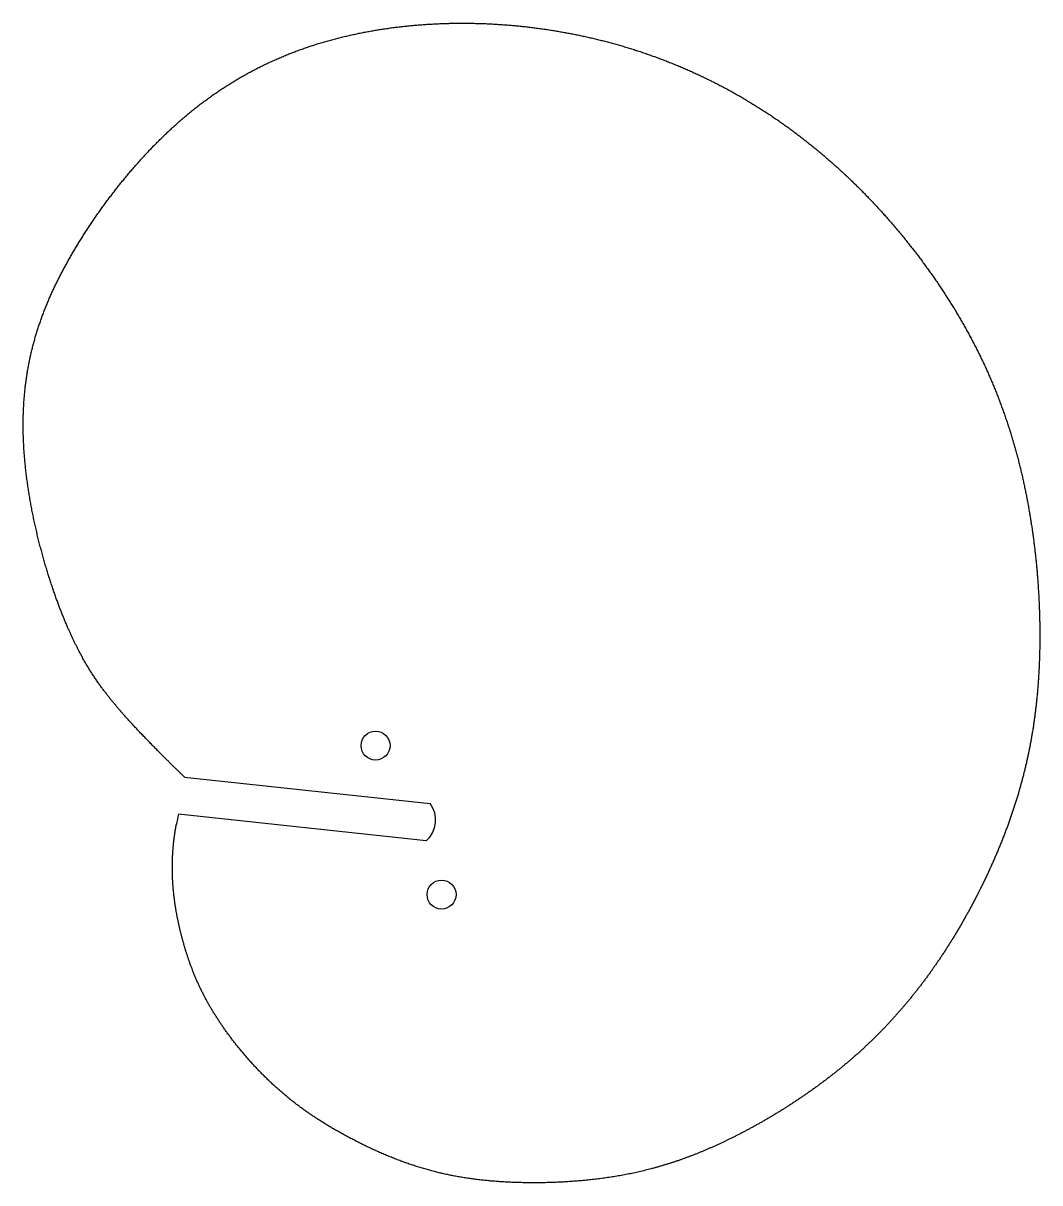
# Model space of a CAD drawing. Header units: millimetres. Extents: x -85 to 140, y -80 to 176.
import ezdxf

# ---------------------------------------------------------------- set-up
doc = ezdxf.new("R2010")
doc.units = ezdxf.units.MM
doc.layers.get('0').update_dxf_attribs({"linetype": 'CONTINUOUS'})

msp = doc.modelspace()

# ---------------------------------------------------------------- linework, layer by layer
for p, q in [((-49.5, 9.48), (4.75, 3.66)), ((3.87, -4.59), (-50.87, 1.28))]:
    msp.add_line(p, q)
for centre in [(-7.29, 16.46), (7.29, -16.46)]:
    msp.add_circle(centre, 3.2)
for centre, radius, start, end in [((0, 0), 6, -49.8862, 37.6382), ((41.13, -18.07), 94.02, 168.1231, 169.483)]:
    msp.add_arc(centre, radius, start, end)
msp.add_open_spline([(-49.5, 9.48), (-50.28, 10.24), (-51.93, 11.85), (-54.35, 14.23), (-57.39, 17.3), (-60.85, 20.93), (-64.03, 24.46), (-66.88, 27.92), (-69.48, 31.49), (-71.91, 35.45), (-74.27, 40.03), (-76.6, 45.41), (-78.87, 51.63), (-81, 58.6), (-82.86, 66.12), (-84.29, 73.95), (-85.15, 81.82), (-85.33, 89.52), (-84.75, 96.91), (-83.42, 103.95), (-81.38, 110.68), (-78.7, 117.15), (-75.46, 123.44), (-71.74, 129.62), (-67.59, 135.68), (-63.05, 141.59), (-58.12, 147.27), (-52.81, 152.62), (-47.11, 157.53), (-41.04, 161.91), (-34.61, 165.71), (-27.85, 168.89), (-20.83, 171.46), (-13.6, 173.43), (-6.21, 174.85), (1.28, 175.75), (8.8, 176.17), (16.33, 176.13), (23.82, 175.64), (31.26, 174.71), (38.6, 173.35), (45.85, 171.56), (52.96, 169.33), (59.93, 166.66), (66.73, 163.56), (73.34, 160.02), (79.74, 156.06), (85.9, 151.7), (91.79, 146.97), (97.41, 141.9), (102.73, 136.54), (107.72, 130.94), (112.38, 125.16), (116.68, 119.22), (120.62, 113.15), (124.18, 106.95), (127.37, 100.6), (130.18, 94.06), (132.6, 87.32), (134.66, 80.36), (136.34, 73.2), (137.66, 65.87), (138.64, 58.47), (139.27, 51.08), (139.57, 43.81), (139.55, 36.74), (139.21, 29.92), (138.54, 23.37), (137.55, 17.05), (136.22, 10.9), (134.55, 4.87), (132.54, -1.12), (130.19, -7.08), (127.52, -13.01), (124.57, -18.85), (121.34, -24.56), (117.88, -30.07), (114.18, -35.34), (110.27, -40.33), (106.12, -45.03), (101.74, -49.44), (97.13, -53.57), (92.31, -57.43), (87.32, -61.02), (82.22, -64.33), (77.08, -67.35), (71.95, -70.07), (66.85, -72.48), (61.76, -74.56), (56.62, -76.3), (51.38, -77.71), (45.98, -78.79), (40.42, -79.55), (34.79, -80.01), (29.17, -80.2), (23.69, -80.15), (18.43, -79.84), (13.41, -79.28), (8.57, -78.43), (3.83, -77.25), (-0.87, -75.72), (-5.56, -73.86), (-10.16, -71.74), (-14.59, -69.43), (-18.75, -67), (-22.61, -64.46), (-26.2, -61.77), (-29.62, -58.84), (-32.92, -55.62), (-36.13, -52.11), (-39.15, -48.37), (-41.9, -44.53), (-44.26, -40.69), (-46.21, -36.92), (-47.79, -33.21), (-49.08, -29.52), (-50.16, -25.8), (-51.05, -22), (-51.73, -18.09), (-52.16, -14.04), (-52.29, -9.83), (-52.1, -6.34), (-51.78, -3.65), (-51.48, -1.82), (-51.3, -0.9)], degree=5, knots=[0.0010631, 0.0010631, 0.0010631, 0.0010631, 0.0010631, 0.0010631, 0.0083333, 0.0166667, 0.025, 0.0333333, 0.0416667, 0.05, 0.0583333, 0.0666667, 0.075, 0.0833333, 0.0916667, 0.1, 0.1083333, 0.1166667, 0.125, 0.1333333, 0.1416667, 0.15, 0.1583333, 0.1666667, 0.175, 0.1833333, 0.1916667, 0.2, 0.2083333, 0.2166667, 0.225, 0.2333333, 0.2416667, 0.25, 0.2583333, 0.2666667, 0.275, 0.2833333, 0.2916667, 0.3, 0.3083333, 0.3166667, 0.325, 0.3333333, 0.3416667, 0.35, 0.3583333, 0.3666667, 0.375, 0.3833333, 0.3916667, 0.4, 0.4083333, 0.4166667, 0.425, 0.4333333, 0.4416667, 0.45, 0.4583333, 0.4666667, 0.475, 0.4833333, 0.4916667, 0.5, 0.5083333, 0.5166667, 0.525, 0.5333333, 0.5416667, 0.55, 0.5583333, 0.5666667, 0.575, 0.5833333, 0.5916667, 0.6, 0.6083333, 0.6166667, 0.625, 0.6333333, 0.6416667, 0.65, 0.6583333, 0.6666667, 0.675, 0.6833333, 0.6916667, 0.7, 0.7083333, 0.7166667, 0.725, 0.7333333, 0.7416667, 0.75, 0.7583333, 0.7666667, 0.775, 0.7833333, 0.7916667, 0.8, 0.8083333, 0.8166667, 0.825, 0.8333333, 0.8416667, 0.85, 0.8583333, 0.8666667, 0.875, 0.8833333, 0.8916667, 0.9, 0.9083333, 0.9166667, 0.925, 0.9333333, 0.9416667, 0.95, 0.9583333, 0.9666667, 0.975, 0.9833333, 0.9916667, 1, 1, 1, 1, 1, 1])

doc.saveas('drawing.dxf')
